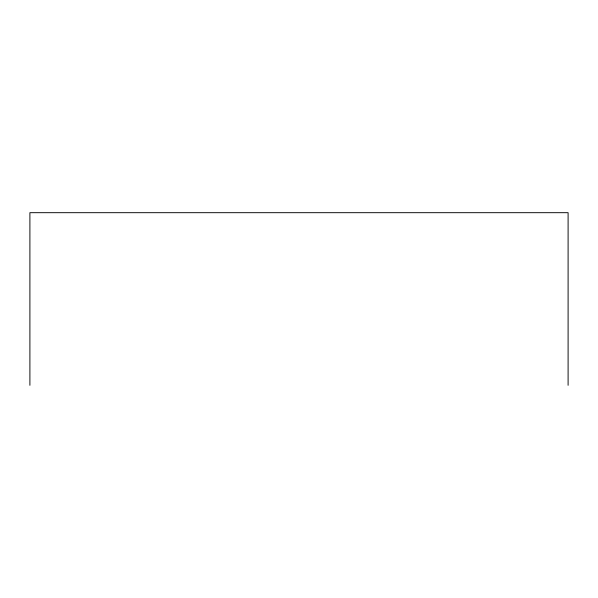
<?xml version="1.0" encoding="UTF-8"?>
<svg xmlns="http://www.w3.org/2000/svg" width="598" height="598" viewBox="0 0 598 598"><rect width="100%" height="100%" fill="white"/><g stroke="black" fill="none" stroke-linecap="round" stroke-linejoin="round"><path stroke-width="0.9" d="M568.1 385.314L568.1 212.686L29.9 212.686L29.9 385.314"/></g></svg>
